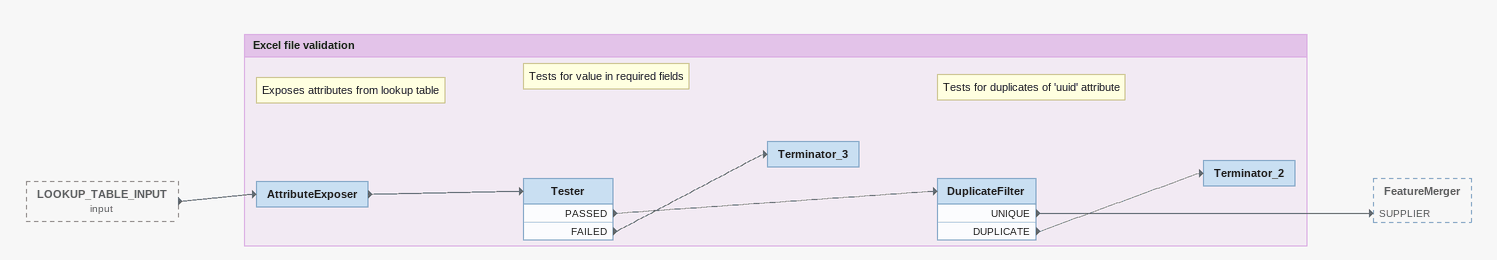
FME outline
LOOKUP_TABLE_INPUT (input) [outside]
    -> AttributeExposer

Bookmark: Excel file validation
Note: Exposes attributes from lookup table
AttributeExposer
    -> Tester
Note: Tests for value in required fields
Tester
    PASSED -> DuplicateFilter
    FAILED -> Terminator_3
Terminator_3
Note: Tests for duplicates of 'uuid' attribute
DuplicateFilter
    UNIQUE -> FeatureMerger [SUPPLIER]
    DUPLICATE -> Terminator_2
Terminator_2
